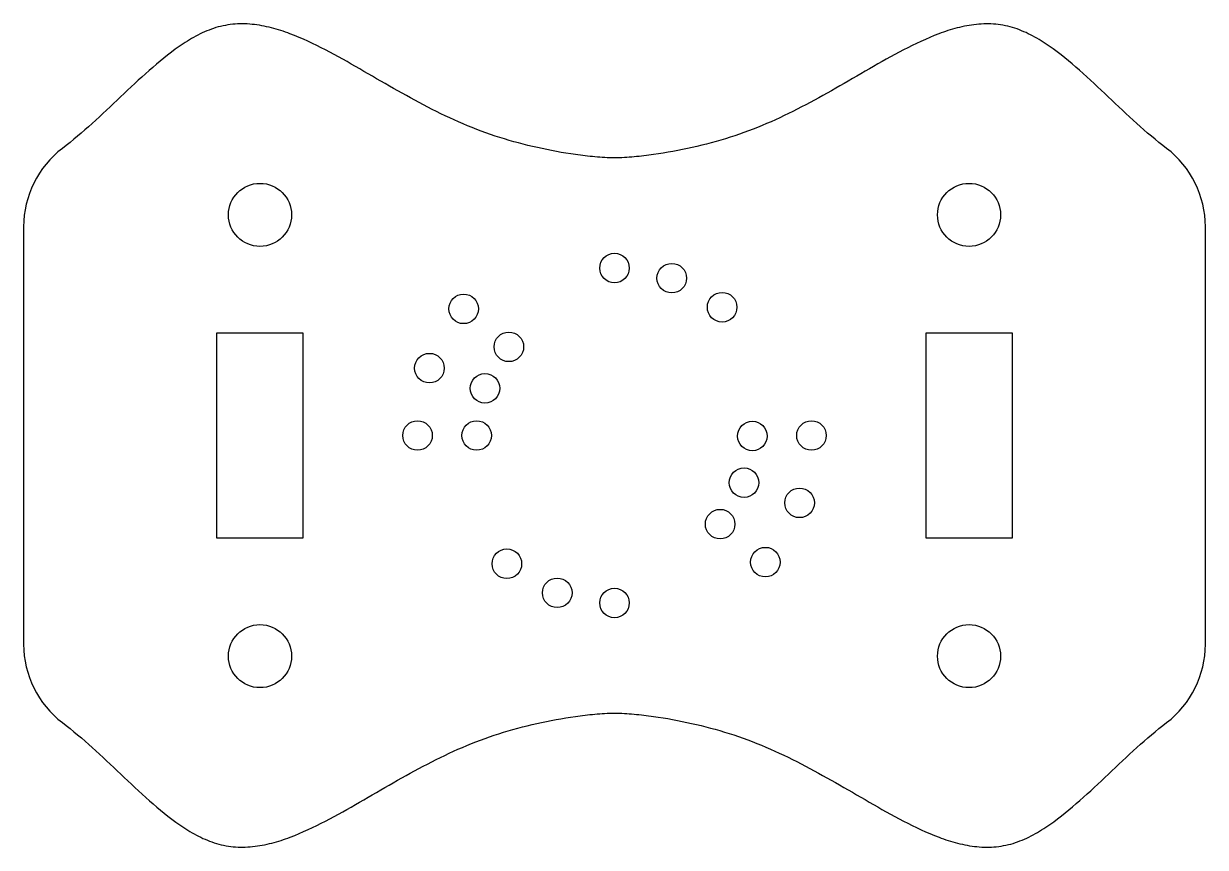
# Model space of a CAD drawing. Header units: millimetres. Extents: x 55.5 to 115.5, y 211.5 to 253.3.
import ezdxf

# ---------------------------------------------------------------- set-up
doc = ezdxf.new("R2010")
doc.units = ezdxf.units.MM

msp = doc.modelspace()

# ---------------------------------------------------------------- linework, layer by layer
at = {"color": 7, "linetype": 'Continuous', "lineweight": 25}
for p, q in [((55.473, 243.013), (55.473, 221.818)), ((115.473, 221.818), (115.473, 243.013)), ((69.673, 237.615), (65.273, 237.615)), ((65.273, 237.615), (65.273, 227.215)), ((69.673, 227.215), (69.673, 237.615)), ((101.273, 237.615), (101.273, 227.215)), ((105.673, 237.615), (101.273, 237.615)), ((105.673, 227.215), (105.673, 237.615)), ((65.273, 227.215), (69.673, 227.215)), ((101.273, 227.215), (105.673, 227.215))]:
    msp.add_line(p, q, dxfattribs=at)
for centre, radius in [((67.473, 243.615), 1.6), ((103.473, 243.615), 1.6), ((85.473, 240.915), 0.75), ((88.38, 240.403), 0.75), ((77.812, 238.843), 0.75), ((90.936, 238.927), 0.75), ((80.11, 236.915), 0.75), ((76.076, 235.836), 0.75), ((78.895, 234.81), 0.75), ((75.473, 232.415), 0.75), ((78.473, 232.415), 0.75), ((92.473, 232.388), 0.75), ((95.473, 232.415), 0.75), ((92.05, 230.021), 0.75), ((94.869, 228.995), 0.75), ((90.835, 227.916), 0.75), ((80.009, 225.904), 0.75), ((93.133, 225.988), 0.75), ((82.565, 224.428), 0.75), ((85.473, 223.915), 0.75), ((67.473, 221.215), 1.6), ((103.473, 221.215), 1.6)]:
    msp.add_circle(centre, radius, dxfattribs=at)
for centre, start, end in [((60.473, 243.013), 127.29145, 180), ((110.473, 243.013), 0, 52.70855), ((60.473, 221.818), 180, 232.70855), ((110.473, 221.818), 307.29145, 0)]:
    msp.add_arc(centre, 5, start, end, dxfattribs=at)
for points, knots in [([(85.473, 246.51), (85.138, 246.51), (84.807, 246.531), (84.149, 246.59), (83.822, 246.629), (82.844, 246.766), (82.198, 246.886), (80.915, 247.173), (80.279, 247.342), (79.017, 247.74), (78.392, 247.972), (76.568, 248.752), (75.405, 249.378), (73.682, 250.361), (73.111, 250.695), (71.964, 251.356), (71.388, 251.682), (70.214, 252.292), (69.614, 252.577), (68.686, 252.925), (68.372, 253.027), (67.731, 253.192), (67.403, 253.254), (66.747, 253.319), (66.417, 253.323), (65.755, 253.256), (65.431, 253.185), (64.808, 252.977), (64.504, 252.841), (63.921, 252.528), (63.643, 252.353), (62.836, 251.793), (62.333, 251.375), (61.351, 250.506), (60.873, 250.054), (59.442, 248.698), (58.492, 247.789), (57.443, 246.99)], [0, 0, 0, 0, 0.03125, 0.03125, 0.0625, 0.0625, 0.125, 0.125, 0.1875, 0.1875, 0.25, 0.25, 0.375, 0.375, 0.4375, 0.4375, 0.5, 0.5, 0.5625, 0.5625, 0.59375, 0.59375, 0.625, 0.625, 0.65625, 0.65625, 0.6875, 0.6875, 0.71875, 0.71875, 0.75, 0.75, 0.8125, 0.8125, 0.875, 0.875, 1, 1, 1, 1]), ([(113.502, 246.99), (112.45, 247.792), (111.497, 248.704), (110.061, 250.064), (109.582, 250.517), (108.596, 251.389), (108.09, 251.809), (107.276, 252.369), (106.994, 252.546), (106.412, 252.855), (106.111, 252.988), (105.485, 253.193), (105.156, 253.261), (104.503, 253.323), (104.176, 253.318), (103.519, 253.25), (103.193, 253.187), (102.558, 253.023), (102.246, 252.921), (101.325, 252.574), (100.727, 252.29), (99.559, 251.683), (98.985, 251.358), (97.843, 250.7), (97.274, 250.367), (95.558, 249.388), (94.4, 248.764), (92.59, 247.986), (91.973, 247.755), (90.711, 247.355), (90.065, 247.182), (88.769, 246.89), (88.116, 246.769), (87.131, 246.63), (86.802, 246.591), (86.14, 246.532), (85.808, 246.51), (85.473, 246.51)], [0, 0, 0, 0, 0.125, 0.125, 0.1875, 0.1875, 0.25, 0.25, 0.28125, 0.28125, 0.3125, 0.3125, 0.34375, 0.34375, 0.375, 0.375, 0.40625, 0.40625, 0.4375, 0.4375, 0.5, 0.5, 0.5625, 0.5625, 0.625, 0.625, 0.75, 0.75, 0.8125, 0.8125, 0.875, 0.875, 0.9375, 0.9375, 0.96875, 0.96875, 1, 1, 1, 1]), ([(57.443, 217.84), (58.495, 217.039), (59.448, 216.127), (60.884, 214.767), (61.363, 214.314), (62.349, 213.442), (62.855, 213.022), (63.669, 212.461), (63.951, 212.285), (64.533, 211.976), (64.834, 211.843), (65.46, 211.638), (65.789, 211.57), (66.442, 211.508), (66.769, 211.513), (67.426, 211.581), (67.752, 211.644), (68.387, 211.808), (68.699, 211.91), (69.62, 212.257), (70.218, 212.541), (71.386, 213.148), (71.96, 213.473), (73.102, 214.131), (73.671, 214.464), (75.387, 215.443), (76.545, 216.067), (78.355, 216.845), (78.972, 217.076), (80.234, 217.476), (80.88, 217.649), (82.176, 217.941), (82.829, 218.062), (83.814, 218.201), (84.143, 218.24), (84.805, 218.299), (85.137, 218.32), (85.473, 218.32)], [0, 0, 0, 0, 0.125, 0.125, 0.1875, 0.1875, 0.25, 0.25, 0.28125, 0.28125, 0.3125, 0.3125, 0.34375, 0.34375, 0.375, 0.375, 0.40625, 0.40625, 0.4375, 0.4375, 0.5, 0.5, 0.5625, 0.5625, 0.625, 0.625, 0.75, 0.75, 0.8125, 0.8125, 0.875, 0.875, 0.9375, 0.9375, 0.96875, 0.96875, 1, 1, 1, 1]), ([(85.473, 218.32), (85.807, 218.32), (86.138, 218.299), (86.796, 218.241), (87.123, 218.202), (88.101, 218.065), (88.747, 217.945), (90.03, 217.657), (90.666, 217.489), (91.928, 217.091), (92.553, 216.859), (94.377, 216.079), (95.54, 215.453), (97.263, 214.47), (97.834, 214.136), (98.981, 213.475), (99.557, 213.149), (100.731, 212.539), (101.331, 212.254), (102.259, 211.906), (102.573, 211.804), (103.214, 211.639), (103.542, 211.577), (104.198, 211.512), (104.528, 211.508), (105.19, 211.575), (105.514, 211.646), (106.137, 211.854), (106.441, 211.99), (107.024, 212.303), (107.302, 212.478), (108.109, 213.038), (108.613, 213.456), (109.594, 214.325), (110.072, 214.777), (111.503, 216.133), (112.453, 217.042), (113.502, 217.84)], [0, 0, 0, 0, 0.03125, 0.03125, 0.0625, 0.0625, 0.125, 0.125, 0.1875, 0.1875, 0.25, 0.25, 0.375, 0.375, 0.4375, 0.4375, 0.5, 0.5, 0.5625, 0.5625, 0.59375, 0.59375, 0.625, 0.625, 0.65625, 0.65625, 0.6875, 0.6875, 0.71875, 0.71875, 0.75, 0.75, 0.8125, 0.8125, 0.875, 0.875, 1, 1, 1, 1])]:
    msp.add_open_spline(points, degree=3, knots=knots, dxfattribs=at)

doc.saveas('drawing.dxf')
